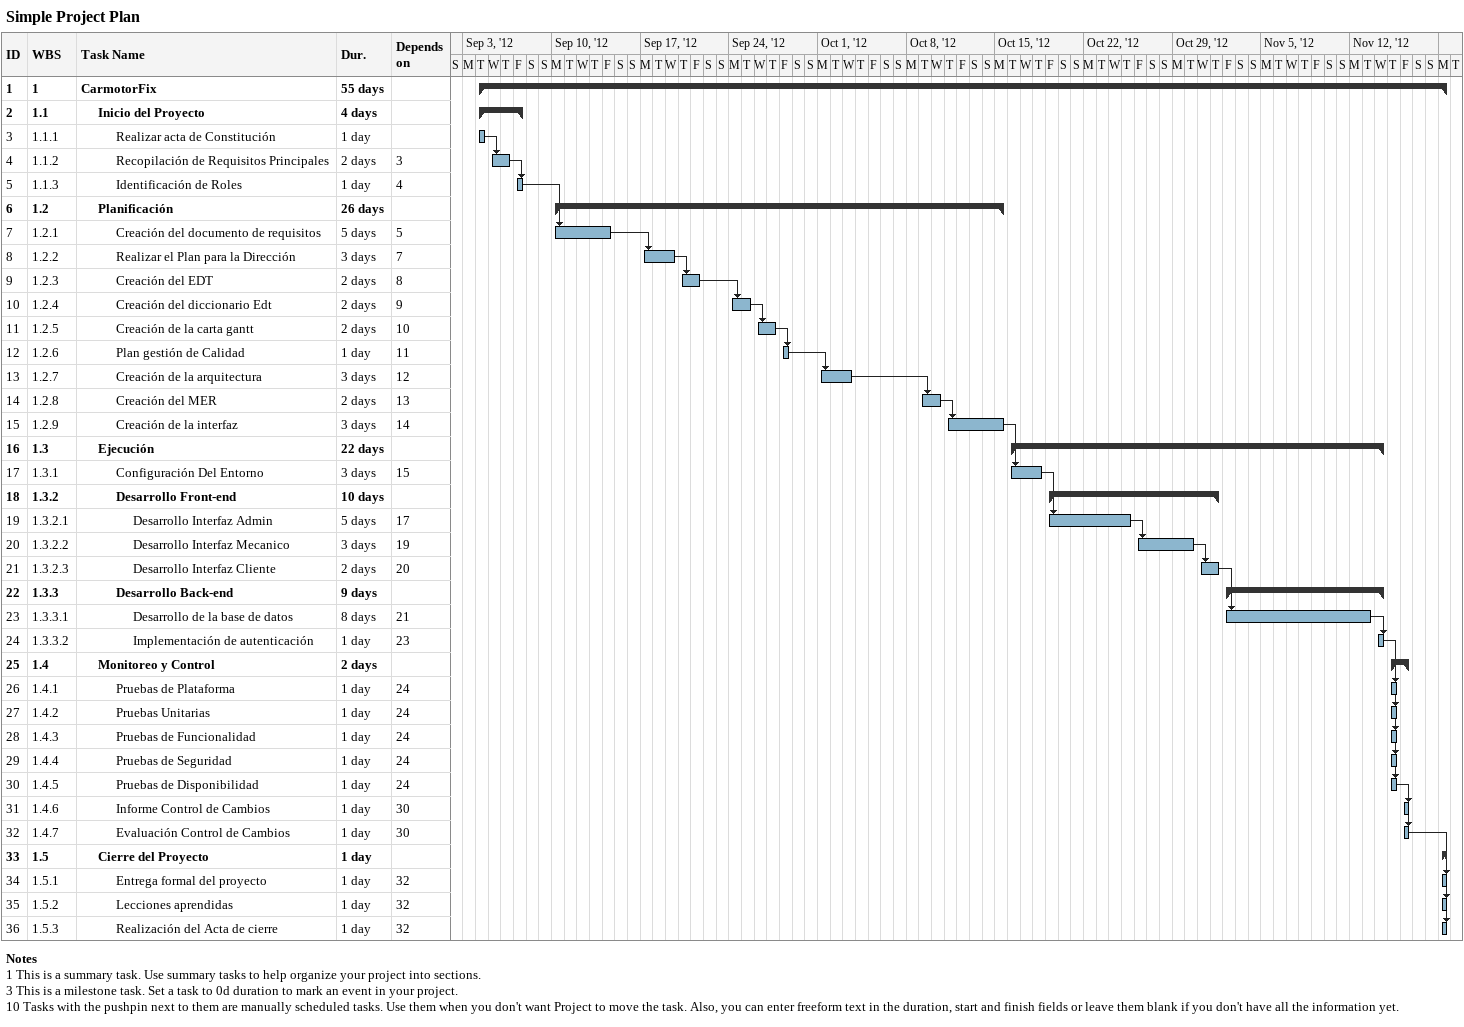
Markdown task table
Simple Project Plan

| ID | WBS | Task | Duration | Start | Finish | Predecessors |
|---|---|---|---|---|---|---|
| 1 | 1 | **CarmotorFix** | 55d | 2012-09-04 | 2012-11-19 |  |
| 2 | 1.1 | **Inicio del Proyecto** | 4d | 2012-09-04 | 2012-09-07 |  |
| 3 | 1.1.1 | Realizar acta de Constitución | 1d | 2012-09-04 | 2012-09-04 |  |
| 4 | 1.1.2 | Recopilación de Requisitos Principales | 2d | 2012-09-05 | 2012-09-06 | 3 |
| 5 | 1.1.3 | Identificación de Roles | 1d | 2012-09-07 | 2012-09-07 | 4 |
| 6 | 1.2 | **Planificación** | 26d | 2012-09-10 | 2012-10-15 |  |
| 7 | 1.2.1 | Creación del documento de requisitos | 5d | 2012-09-10 | 2012-09-14 | 5 |
| 8 | 1.2.2 | Realizar el Plan para la Dirección | 3d | 2012-09-17 | 2012-09-19 | 7 |
| 9 | 1.2.3 | Creación del EDT | 2d | 2012-09-20 | 2012-09-21 | 8 |
| 10 | 1.2.4 | Creación del diccionario Edt | 2d | 2012-09-24 | 2012-09-25 | 9 |
| 11 | 1.2.5 | Creación de la carta gantt | 2d | 2012-09-26 | 2012-09-27 | 10 |
| 12 | 1.2.6 | Plan gestión de Calidad | 1d | 2012-09-28 | 2012-09-28 | 11 |
| 13 | 1.2.7 | Creación de la arquitectura | 3d | 2012-10-01 | 2012-10-03 | 12 |
| 14 | 1.2.8 | Creación del MER | 2d | 2012-10-09 | 2012-10-10 | 13 |
| 15 | 1.2.9 | Creación de la interfaz | 3d | 2012-10-11 | 2012-10-15 | 14 |
| 16 | 1.3 | **Ejecución** | 22d | 2012-10-16 | 2012-11-14 |  |
| 17 | 1.3.1 | Configuración Del Entorno | 3d | 2012-10-16 | 2012-10-18 | 15 |
| 18 | 1.3.2 | **Desarrollo Front-end** | 10d | 2012-10-19 | 2012-11-01 |  |
| 19 | 1.3.2.1 | Desarrollo Interfaz Admin | 5d | 2012-10-19 | 2012-10-25 | 17 |
| 20 | 1.3.2.2 | Desarrollo Interfaz Mecanico | 3d | 2012-10-26 | 2012-10-30 | 19 |
| 21 | 1.3.2.3 | Desarrollo Interfaz Cliente | 2d | 2012-10-31 | 2012-11-01 | 20 |
| 22 | 1.3.3 | **Desarrollo Back-end** | 9d | 2012-11-02 | 2012-11-14 |  |
| 23 | 1.3.3.1 | Desarrollo de la base de datos | 8d | 2012-11-02 | 2012-11-13 | 21 |
| 24 | 1.3.3.2 | Implementación de autenticación | 1d | 2012-11-14 | 2012-11-14 | 23 |
| 25 | 1.4 | **Monitoreo y Control** | 2d | 2012-11-15 | 2012-11-16 |  |
| 26 | 1.4.1 | Pruebas de Plataforma | 1d | 2012-11-15 | 2012-11-15 | 24 |
| 27 | 1.4.2 | Pruebas Unitarias | 1d | 2012-11-15 | 2012-11-15 | 24 |
| 28 | 1.4.3 | Pruebas de Funcionalidad | 1d | 2012-11-15 | 2012-11-15 | 24 |
| 29 | 1.4.4 | Pruebas de Seguridad | 1d | 2012-11-15 | 2012-11-15 | 24 |
| 30 | 1.4.5 | Pruebas de Disponibilidad | 1d | 2012-11-15 | 2012-11-15 | 24 |
| 31 | 1.4.6 | Informe Control de Cambios | 1d | 2012-11-16 | 2012-11-16 | 30 |
| 32 | 1.4.7 | Evaluación Control de Cambios | 1d | 2012-11-16 | 2012-11-16 | 30 |
| 33 | 1.5 | **Cierre del Proyecto** | 1d | 2012-11-19 | 2012-11-19 |  |
| 34 | 1.5.1 | Entrega formal del proyecto | 1d | 2012-11-19 | 2012-11-19 | 32 |
| 35 | 1.5.2 | Lecciones aprendidas | 1d | 2012-11-19 | 2012-11-19 | 32 |
| 36 | 1.5.3 | Realización del Acta de cierre | 1d | 2012-11-19 | 2012-11-19 | 32 |

Notes
- 1: This is a summary task. Use summary tasks to help organize your project into sections.
- 3: This is a milestone task. Set a task to 0d duration to mark an event in your project.
- 10: Tasks with the pushpin next to them are manually scheduled tasks. Use them when you don't want Project to move the task. Also, you can enter freeform text in the duration, start and finish fields or leave them blank if you don't have all the information yet.
